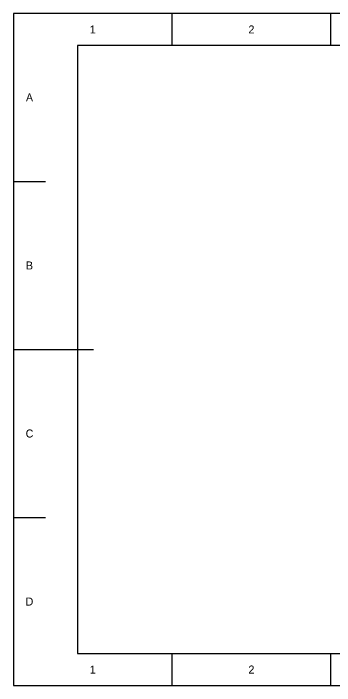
# Model space of a CAD drawing. Extents: x 0 to 297, y 0 to 210.
# Drawn here: x 0 to 100.2, y 0 to 210 of the extents above; entities that cross this region are included whole.
import ezdxf
from ezdxf.enums import TextEntityAlignment as Align

# ---------------------------------------------------------------- set-up
doc = ezdxf.new("R2010")
doc.units = 0
for name, color, linetype in [('FINA', 7, 'CONTINUOUS'), ('NORMA', 7, 'CONTINUOUS'), ('TEXTO', 7, 'CONTINUOUS')]:
    doc.layers.add(name, color=color, linetype=linetype)

msp = doc.modelspace()

# ---------------------------------------------------------------- linework, layer by layer
at = {"layer": 'FINA'}
for p, q in [((297, 210), (0, 210)), ((0, 210), (0, 0)), ((49.5, 200), (49.5, 210)), ((99, 200), (99, 210)), ((0, 157.5), (10, 157.5)), ((0, 105), (10, 105)), ((0, 52.5), (10, 52.5)), ((49.5, 0), (49.5, 10)), ((99, 0), (99, 10)), ((0, 0), (297, 0))]:
    msp.add_line(p, q, dxfattribs=at)
at = {"layer": 'NORMA'}
for p, q in [((287, 200), (20, 200)), ((20, 200), (20, 10)), ((0, 105), (25, 105)), ((20, 10), (287, 10))]:
    msp.add_line(p, q, dxfattribs=at)

# ---------------------------------------------------------------- texts
at = {"layer": 'TEXTO'}
for s, p in [('1', (24.75, 205)), ('2', (74.25, 205)), ('A', (5, 183.75)), ('B', (5, 131.25)), ('C', (5, 78.75)), ('D', (5, 26.25)), ('1', (24.75, 5)), ('2', (74.25, 5))]:
    msp.add_text(s, height=2.5, dxfattribs=at).set_placement(p, align=Align.MIDDLE_CENTER)

doc.saveas('drawing.dxf')
